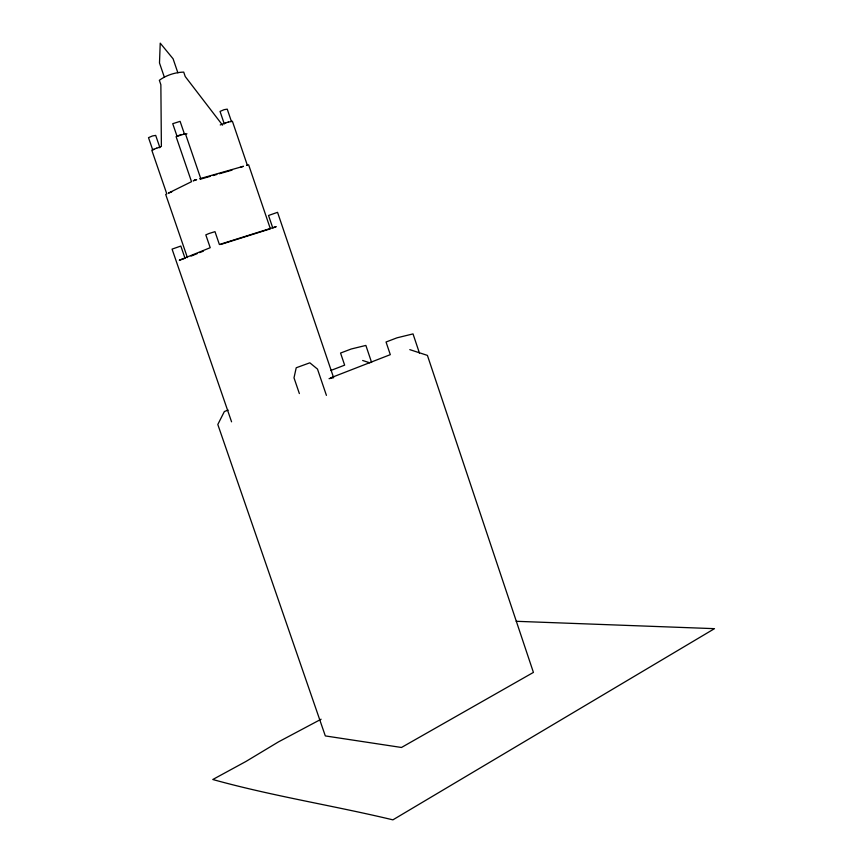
<?xml version="1.0" encoding="UTF-8"?>
<svg xmlns="http://www.w3.org/2000/svg" width="863" height="863" viewBox="0 0 863 863"><rect width="100%" height="100%" fill="white"/><g stroke="black" fill="none" stroke-linecap="round" stroke-linejoin="round"><path stroke-width="1.29" d="M153.97 149.223L152.729 149.925L148.512 137.659L152.384 135.987L155.696 135.394L159.903 147.638L159.072 147.605M225.631 123.085L224.261 123.83L220.043 111.424L224.067 109.687L227.239 109.148L231.457 121.543L230.723 121.478M321.112 719.213L278.447 741.9L245.901 761.49L212.794 779.505C272.19 796.031 333.01 805.492 392.902 819.85L714.488 628.663L516.193 621.295M191.09 256.095L197.217 253.625M199.666 252.632L203.344 251.144M330.4 377.962L390.303 354.661L386.041 342.007L397.002 337.821L413.021 333.905L419.429 353.043M228.134 410.087L224.369 411.532L217.81 424.499L325.319 735.923L401.478 747.477L533.42 672.406L427.412 355.394L409.796 349.634M330.831 370.475L344.65 365.146L340.551 353.053L351.23 348.997L365.869 345.427L371.608 362.471M181.165 134.466L176.095 136.645L191.521 181.683L168.404 193.107L171.726 191.92M156.678 148.134L151.791 150.216L166.807 193.895L165.696 194.434L187.411 257.584M228.404 121.963L220.248 124.941M240.108 167.476L243.474 166.279L199.785 178.727L200.799 178.695L185.405 133.689L177.066 136.332L172.729 123.689L180.108 121.359L184.434 133.992L183.603 133.948M183.927 258.76L179.321 260.216L210.216 247.703L205.815 234.865L209.062 233.495L214.995 231.662L219.396 244.52L276.192 226.635L272.784 227.994L268.533 215.48L277.552 212.33L333.625 377.681L329.051 378.684M220.637 244.499L270.378 228.824L248.63 164.801L246.516 165.416M200.367 179.17L210.496 176.279M213.032 175.556L216.829 174.466M219.364 173.743L232.028 170.13M156.602 148.263L161.381 146.419L160.863 84.714L159.353 80.291C166.289 75.189 175.275 72.298 183.722 72.114L185.232 76.537L222.535 125.146M228.296 122.115L232.395 121.252L247.401 165.405M184.801 134.337L186.937 133.765M362.654 360.475L369.817 362.838M185.07 258.393L180.831 246.052L172.071 249.116L231.575 421.824M299.364 393.571L294.003 377.854L296.214 367.767L309.828 362.816L317.487 369.084L326.419 395.373M177.875 72.826L173.085 58.792L160.227 43.15L159.493 62.977L164.337 77.131M194.402 180.27L193.215 180.852L196.624 179.633L194.402 180.27"/></g></svg>
